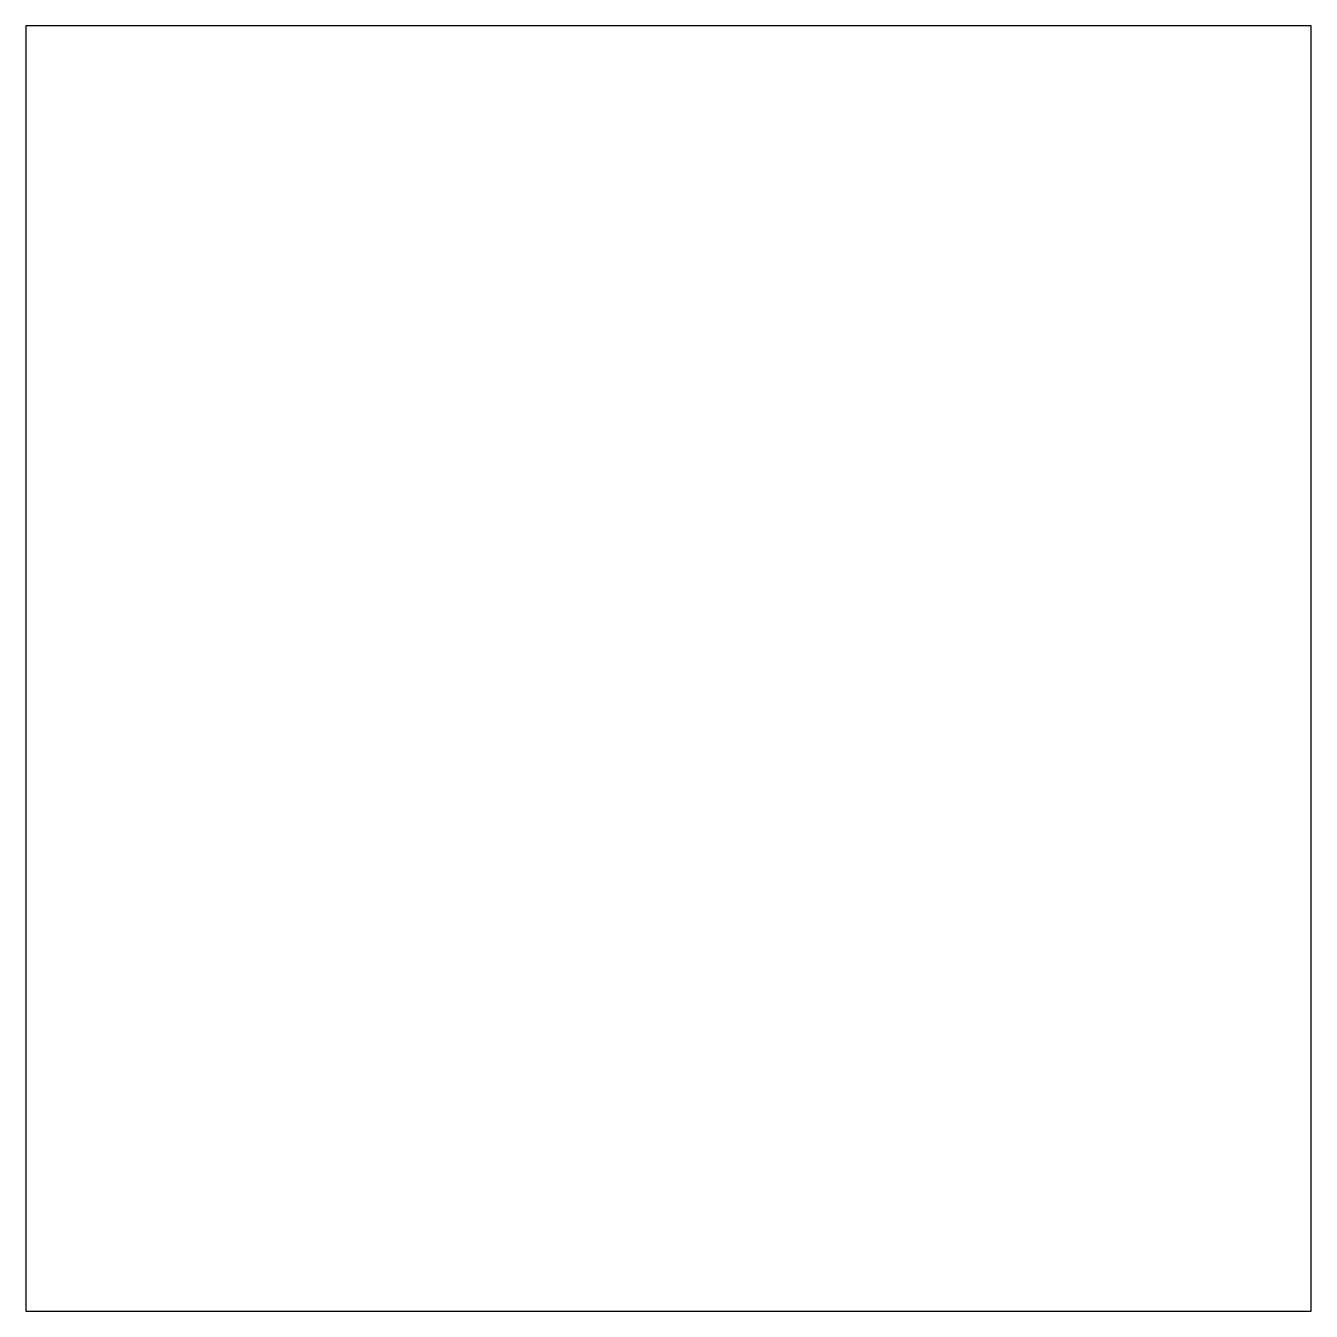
# Model space of a CAD drawing. Header units: millimetres. Extents: x 0 to 1, y 0 to 1.
import ezdxf
from ezdxf.enums import TextEntityAlignment as Align

# ---------------------------------------------------------------- set-up
doc = ezdxf.new("R2010")
doc.units = ezdxf.units.MM
doc.styles.get("Standard").update_dxf_attribs({"font": 'arial.ttf'})

# ---------------------------------------------------------------- blocks, each defined once
blk = doc.blocks.new('RECT')
blk.add_lwpolyline([(0, 0), (1, 0), (1, 1), (0, 1)], close=True)
at = {"lineweight": 30, "flags": 104}
blk.add_attdef('DESCRIPTION', text='', height=0.25, dxfattribs=at).set_placement((0.0702, 0.7594), align=Align.TOP_LEFT)

msp = doc.modelspace()

# ---------------------------------------------------------------- block references
msp.add_blockref('RECT', (0, 0))

doc.saveas('drawing.dxf')
